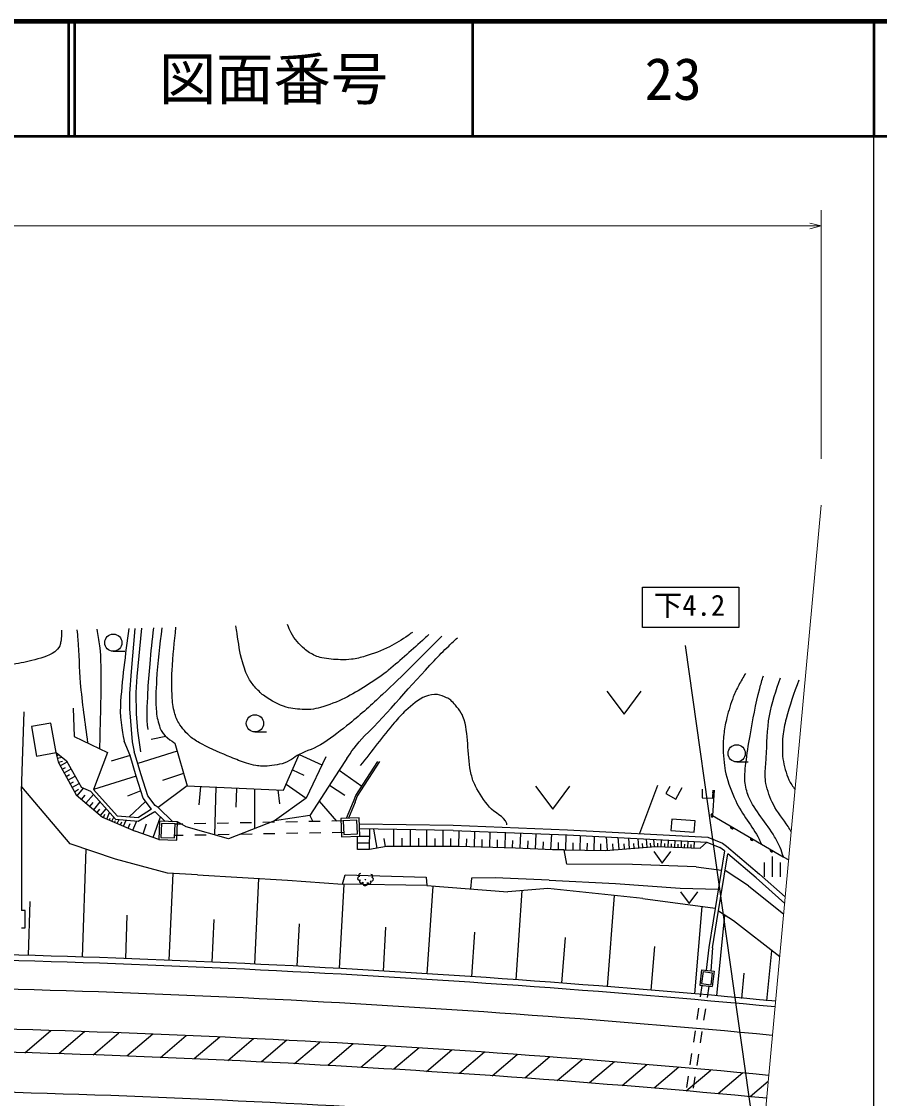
# Model space of a CAD drawing. Units: millimetres, scale not verified. Extents: x 40000 to 680000, y 20000 to 380000.
# Drawn here: x 504640 to 579500, y 286073 to 380000 of the extents above; entities that cross this region are included whole.
import ezdxf
from ezdxf.enums import TextEntityAlignment as Align

# ---------------------------------------------------------------- set-up
doc = ezdxf.new("R2010")
doc.units = ezdxf.units.MM
doc.header["$LTSCALE"] = 1000
for name, color, linetype, lineweight in [('M-BGD', 7, 'Continuous', 25), ('M-STR-HTXT', 7, 'Continuous', 13), ('M-STR-STRC', 7, 'Continuous', 25), ('M-TTL', 2, 'Continuous', 140), ('M-TTL-BAND', 7, 'Continuous', 25), ('M-TTL-LINE', 7, 'Continuous', 50)]:
    doc.layers.add(name, color=color, linetype=linetype, lineweight=lineweight)
doc.layers.add('M-TTL-TXT', color=7, linetype='Continuous')
doc.styles.add('ＭＳ ゴシック', font='')
doc.styles.get('ＭＳ ゴシック').set_extended_font_data('MS Gothic')

msp = doc.modelspace()

# ---------------------------------------------------------------- linework, layer by layer
at = {"layer": 'M-BGD'}
for p, q in [((512646, 325074), (513646, 325074)), ((555711, 321599), (557211, 319599)), ((557211, 319599), (558711, 321599)), ((504650, 312880), (504884, 319789)), ((509143, 320108), (509244, 317655)), ((507211, 318797), (505506, 318503)), ((505506, 318503), (505947, 315941)), ((507652, 316234), (507211, 318797)), ((509244, 317655), (512134, 316257)), ((517243, 317638), (515943, 317373)), ((525005, 318038), (526005, 318038)), ((514109, 315988), (513603, 317233)), ((518028, 317067), (519087, 313348)), ((505947, 315941), (507652, 316234)), ((507652, 316234), (508564, 315532)), ((507888, 315312), (507652, 316234)), ((507714, 315991), (507904, 316040)), ((507776, 315749), (508156, 315846)), ((512134, 316257), (510921, 313032)), ((514109, 315988), (512455, 315492)), ((514640, 314171), (514109, 315988)), ((514535, 316136), (514467, 316304)), ((515070, 314303), (514535, 316136)), ((518226, 316370), (514778, 315302)), ((527511, 312960), (528867, 316077)), ((528867, 316077), (530851, 315177)), ((531180, 315874), (529475, 312258)), ((533024, 315713), (532363, 314701)), ((507863, 315410), (508202, 315497)), ((507888, 315312), (509406, 312543)), ((508008, 315094), (508621, 315430)), ((508178, 314783), (508489, 314953)), ((508349, 314472), (508970, 314813)), ((508564, 315532), (509880, 313203)), ((528280, 314729), (529281, 314284)), ((532363, 314701), (529784, 310747)), ((532363, 314701), (534333, 313305)), ((533804, 312486), (535737, 315476)), ((533938, 312417), (535906, 315461)), ((567045, 315421), (568045, 315421)), ((508521, 314157), (508836, 314330)), ((508694, 313842), (509323, 314187)), ((514640, 314171), (510921, 313032)), ((515252, 312263), (514640, 314171)), ((515657, 312475), (515070, 314303)), ((518786, 314406), (516937, 313811)), ((504650, 312880), (504646, 302464)), ((508892, 308287), (504662, 313244)), ((508868, 313523), (509187, 313698)), ((509043, 313205), (509681, 313554)), ((509249, 312829), (509625, 313035)), ((509484, 312477), (510036, 313131)), ((510698, 312832), (509880, 313203)), ((510698, 312832), (512847, 310438)), ((510921, 313032), (512991, 310727)), ((515050, 312893), (513893, 312435)), ((519087, 313348), (516558, 311439)), ((519087, 313348), (527511, 312960)), ((520254, 313295), (520100, 311681)), ((521580, 313233), (521478, 309060)), ((523383, 313150), (523351, 311491)), ((524957, 313078), (524977, 309600)), ((526991, 312984), (527151, 311775)), ((527743, 313495), (529475, 312258)), ((531509, 313391), (532857, 312528)), ((549486, 313300), (550986, 311300)), ((550986, 311300), (552486, 313300)), ((560145, 313382), (558555, 309182)), ((561206, 313289), (560865, 312659)), ((561736, 312188), (562280, 313195)), ((564043, 313041), (564028, 312297)), ((565083, 312950), (564939, 310738)), ((564968, 312278), (564982, 312959)), ((509406, 312543), (511698, 310607)), ((509870, 312151), (510196, 312537)), ((510256, 311825), (510908, 312597)), ((510595, 311538), (510882, 311877)), ((510934, 311252), (511507, 311930)), ((515466, 311983), (514045, 310638)), ((515987, 311300), (515252, 312263)), ((516306, 311624), (515657, 312475)), ((529475, 312258), (526720, 310283)), ((530597, 311994), (532117, 310262)), ((532997, 310510), (533600, 311980)), ((533739, 311923), (533162, 310518)), ((533600, 311980), (533804, 312486)), ((533739, 311923), (533938, 312417)), ((560865, 312659), (561736, 312188)), ((564028, 312297), (564968, 312278)), ((511232, 311000), (511484, 311298)), ((511530, 310749), (512033, 311344)), ((512074, 310446), (512322, 311023)), ((514812, 310271), (516268, 311093)), ((515987, 311300), (514837, 310570)), ((516268, 311093), (517173, 310235)), ((516558, 311439), (516306, 311624)), ((517852, 310211), (516558, 311439)), ((511698, 310607), (514548, 309381)), ((511785, 310570), (511909, 310858)), ((512303, 310347), (512382, 310529)), ((512533, 310248), (512690, 310613)), ((512763, 310149), (512840, 310330)), ((512847, 310438), (514812, 310271)), ((512991, 310727), (514837, 310570)), ((512992, 310051), (513148, 310413)), ((513264, 309934), (513380, 310205)), ((513535, 309817), (513769, 310360)), ((513942, 309642), (514117, 310049)), ((514349, 309467), (514699, 310281)), ((515241, 309141), (515553, 310038)), ((516139, 308829), (516763, 310624)), ((516669, 310253), (516611, 308664)), ((518238, 310197), (516669, 310253)), ((516852, 310057), (516808, 308848)), ((518041, 310014), (516852, 310057)), ((517999, 308805), (518041, 310014)), ((518710, 310008), (518040, 309996)), ((518180, 308608), (518238, 310197)), ((519006, 309776), (518238, 310197)), ((520709, 310046), (519710, 310027)), ((522709, 310084), (521709, 310065)), ((526720, 310283), (522696, 308708)), ((524709, 310122), (523709, 310103)), ((526708, 310160), (525709, 310141)), ((529784, 310747), (526720, 310283)), ((528708, 310197), (527708, 310178)), ((530708, 310235), (529708, 310216)), ((529784, 310747), (530050, 310223)), ((532707, 310273), (531708, 310254)), ((534088, 310558), (532500, 310489)), ((532500, 310489), (532569, 308880)), ((533897, 310344), (532706, 310293)), ((532706, 310293), (532760, 309089)), ((533950, 309141), (533897, 310344)), ((534158, 308949), (534088, 310558)), ((534111, 310026), (542316, 309895)), ((561381, 310442), (561303, 309456)), ((563404, 310283), (561381, 310442)), ((563327, 309296), (563404, 310283)), ((564939, 310738), (571102, 307148)), ((516611, 308664), (514548, 309381)), ((522696, 308708), (519006, 309776)), ((520754, 309047), (519754, 309028)), ((522754, 309085), (521754, 309066)), ((524754, 309122), (523754, 309103)), ((526753, 309160), (525753, 309141)), ((528753, 309198), (527753, 309179)), ((530752, 309236), (529753, 309217)), ((532752, 309274), (531752, 309255)), ((532760, 309089), (533950, 309141)), ((542304, 309445), (534131, 309576)), ((535016, 307791), (535028, 309561)), ((535669, 307906), (535379, 309556)), ((537133, 308051), (537133, 309528)), ((538586, 308051), (538586, 309505)), ((540017, 308051), (540017, 309482)), ((541425, 308051), (541425, 309459)), ((542304, 309445), (552246, 309058)), ((542316, 309895), (552266, 309507)), ((542800, 308050), (542837, 309424)), ((544158, 308013), (544195, 309372)), ((545500, 307978), (545536, 309319)), ((546826, 307942), (546861, 309268)), ((548145, 307897), (548214, 309215)), ((549481, 307827), (549551, 309163)), ((550835, 307756), (550906, 309110)), ((552139, 307757), (552156, 309061)), ((552246, 309058), (564432, 308428)), ((552266, 309507), (564533, 308873)), ((561303, 309456), (563327, 309296)), ((512840, 306935), (508892, 308287)), ((516611, 308664), (518180, 308608)), ((516808, 308848), (517999, 308805)), ((518755, 309009), (518005, 308995)), ((532569, 308880), (534158, 308949)), ((533957, 307799), (533965, 308941)), ((533961, 308379), (535020, 308371)), ((534158, 308949), (535024, 308951)), ((536396, 308034), (536268, 308761)), ((537859, 308051), (537859, 308778)), ((539302, 308051), (539302, 308766)), ((540721, 308051), (540721, 308755)), ((542113, 308051), (542113, 308738)), ((543479, 308032), (543498, 308711)), ((544829, 307995), (544847, 308666)), ((546163, 307960), (546181, 308623)), ((547485, 307924), (547503, 308584)), ((548813, 307862), (548848, 308530)), ((550158, 307791), (550193, 308468)), ((551487, 307754), (551480, 308406)), ((552768, 307749), (552776, 308377)), ((553396, 307740), (553413, 308997)), ((554001, 307732), (554010, 308337)), ((554607, 307724), (554623, 308935)), ((555186, 307716), (555194, 308295)), ((555765, 307725), (555678, 308880)), ((556277, 307763), (556239, 308276)), ((556790, 307802), (556713, 308827)), ((557244, 307836), (557210, 308290)), ((557699, 307870), (557631, 308779)), ((558102, 307900), (558072, 308303)), ((558506, 307930), (558445, 308737)), ((558864, 307957), (558837, 308315)), ((559221, 307984), (559168, 308700)), ((559539, 308008), (559515, 308325)), ((559856, 308032), (559808, 308667)), ((560159, 308036), (560169, 308339)), ((560462, 308026), (560483, 308632)), ((560760, 308015), (560770, 308313)), ((561058, 308005), (561078, 308601)), ((561351, 307995), (561361, 308288)), ((561644, 307985), (561664, 308571)), ((561931, 307975), (561941, 308263)), ((562219, 307965), (562239, 308541)), ((562502, 307955), (562512, 308238)), ((562785, 307946), (562805, 308512)), ((563064, 307936), (563073, 308214)), ((563342, 307927), (563361, 308483)), ((563841, 307909), (564432, 308428)), ((564432, 308428), (565571, 307956)), ((564533, 308873), (565791, 308351)), ((565791, 308351), (566159, 308086)), ((566159, 308086), (569031, 305648)), ((509954, 298394), (510274, 307814)), ((535016, 307791), (533957, 307799)), ((536495, 308051), (535016, 307791)), ((542764, 308051), (536495, 308051)), ((547754, 307917), (542764, 308051)), ((550965, 307749), (547754, 307917)), ((551986, 307759), (550965, 307749)), ((552215, 306496), (551986, 307759)), ((551986, 307759), (555580, 307711)), ((555580, 307711), (559989, 308042)), ((559799, 307609), (560549, 306609)), ((559989, 308042), (563841, 307909)), ((560549, 306609), (561299, 307609)), ((565983, 307658), (564978, 301561)), ((565322, 301565), (566262, 307408)), ((565983, 307658), (565571, 307956)), ((568736, 305308), (566262, 307408)), ((570176, 305417), (570176, 307167)), ((571102, 307148), (571578, 306887)), ((517363, 305720), (512840, 306935)), ((557938, 306475), (552215, 306496)), ((563503, 306272), (557938, 306475)), ((563503, 306272), (565706, 305976)), ((569476, 305417), (569476, 306642)), ((570876, 305417), (570876, 306642)), ((519982, 305590), (517363, 305720)), ((517529, 298122), (517877, 305694)), ((519982, 305590), (527857, 305100)), ((532646, 304772), (532882, 305566)), ((532882, 305566), (539934, 305376)), ((539934, 305376), (540016, 304643)), ((543915, 305284), (543812, 304346)), ((545971, 305317), (543915, 305284)), ((550685, 305118), (545971, 305317)), ((568063, 304609), (566029, 305962)), ((568736, 305308), (571229, 303090)), ((569031, 305648), (571280, 303646)), ((525007, 297778), (525351, 305256)), ((527857, 305100), (532646, 304772)), ((532382, 297396), (532805, 304769)), ((540016, 304643), (532646, 304772)), ((540016, 304643), (547061, 304092)), ((540038, 296949), (540551, 304601)), ((550563, 304399), (547061, 304092)), ((558838, 303521), (550563, 304399)), ((550685, 305118), (556461, 304814)), ((556461, 304814), (562124, 304427)), ((562124, 304427), (565434, 304327)), ((568063, 304609), (571141, 302144)), ((547814, 296428), (548336, 304204)), ((555775, 295821), (556384, 303781)), ((558838, 303521), (565159, 302662)), ((562145, 304090), (562895, 303090)), ((562895, 303090), (563645, 304090)), ((504946, 302466), (504646, 302464)), ((504946, 300966), (504946, 302466)), ((505244, 298554), (505404, 303264)), ((563396, 295195), (564039, 302815)), ((513741, 298265), (513870, 302052)), ((521268, 297950), (521440, 301689)), ((564978, 301561), (564614, 299232)), ((564937, 299197), (565322, 301565)), ((565300, 295020), (566003, 302053)), ((566768, 301560), (565457, 302404)), ((570798, 298414), (566768, 301560)), ((504646, 300964), (504946, 300966)), ((528695, 297608), (528907, 301294)), ((536210, 297176), (536430, 301004)), ((543926, 296688), (544187, 300577)), ((551795, 296125), (552099, 300105)), ((559586, 295517), (559908, 299326)), ((564614, 299232), (564385, 297252)), ((564937, 299197), (564775, 297205)), ((569671, 294583), (570107, 298954)), ((563971, 297301), (563812, 295960)), ((563971, 297301), (565063, 297171)), ((564102, 297134), (563978, 296092)), ((564102, 297134), (564896, 297040)), ((564896, 297040), (564773, 295997)), ((565063, 297171), (564904, 295831)), ((567485, 294801), (567704, 296987)), ((563812, 295960), (564904, 295831)), ((564014, 295936), (563863, 294948)), ((563978, 296092), (564773, 295997)), ((564610, 295866), (564459, 294877)), ((563712, 293959), (563561, 292971)), ((564308, 293888), (564157, 292900)), ((504926, 290065), (507201, 291998)), ((510175, 291901), (507908, 289975)), ((510880, 289876), (513140, 291796)), ((516094, 291683), (513842, 289768)), ((516768, 289654), (519013, 291562)), ((521948, 291432), (519710, 289530)), ((522643, 289398), (524874, 291294)), ((563410, 291982), (563259, 290994)), ((564006, 291911), (563855, 290923)), ((527790, 291147), (525566, 289257)), ((528454, 289110), (530671, 290995)), ((533568, 290832), (531358, 288954)), ((534253, 288789), (536456, 290662)), ((539335, 290485), (537138, 288617)), ((539989, 288439), (542180, 290301)), ((545041, 290108), (542857, 288251)), ((545715, 288056), (547893, 289907)), ((550736, 289699), (548565, 287853)), ((551380, 287645), (553545, 289485)), ((563108, 290005), (562957, 289016)), ((563704, 289934), (563553, 288946)), ((556371, 289262), (554212, 287427)), ((557035, 287202), (559188, 289031)), ((561997, 288794), (559850, 286969)), ((562631, 286731), (564772, 288551)), ((562806, 288028), (562655, 287039)), ((563402, 287957), (563251, 286969)), ((567564, 288299), (565429, 286484)), ((568218, 286230), (569799, 287575))]:
    msp.add_line(p, q, dxfattribs=at)
for points in [[(514531, 327075), (514195, 323305), (514073, 321403), (514072, 320064), (514301, 317173), (514467, 316304)], [(515039, 316312), (514778, 318148), (514667, 319625), (514655, 321475), (514726, 322871), (515135, 327090)]]:
    msp.add_lwpolyline(points, dxfattribs=at)
for centre, radius in [((512645, 325824), 750), ((525005, 318788), 750), ((567045, 316171), 750), ((534649, 305150), 21.4)]:
    msp.add_circle(centre, radius, dxfattribs=at)
for centre, radius, start, end in [((565070, 312749), 150, 86.29233, 266.29233), ((565070, 312749), 75, 86.29812, 266.28285), ((564940, 310754), 150, 86.28855, 266.29052), ((564940, 310754), 75, 86.28864, 266.28864), ((566654, 309739), 150, 149.77776, 329.77522), ((566654, 309739), 75, 149.77182, 329.77877), ((568382, 308733), 150, 149.77236, 329.77837), ((568382, 308733), 75, 149.78102, 329.77089), ((570111, 307726), 150, 149.78076, 329.77635), ((570111, 307726), 75, 149.77182, 329.78195), ((534123, 305270), 158, 83.1296, 300.00147), ((534199, 305549), 134, 64.9941, 245.00485), ((535187, 305177), 158, 230.0028, 86.87177), ((535161, 305465), 134, 285.00697, 104.99351), ((534282, 304995), 158, 120.00277, 336.86921), ((534623, 304849), 213, 156.56885, 13.43197), ((534984, 304934), 158, 193.1324, 49.99902), ((476207, -708517), 1007493, 84.63298, 89.75642), ((476189, -708526), 1007004, 84.63196, 89.7554), ((476189, -708521), 1004500, 84.63169, 89.75541), ((476190, -708513), 1000992, 84.63131, 89.75544), ((476189, -708518), 998996, 84.6311, 89.75542), ((476189, -708517), 995496, 84.63072, 89.75542)]:
    msp.add_arc(centre, radius, start, end, dxfattribs=at)
for points, knots in [([(508117, 326917), (508120, 326779), (508123, 326642), (508124, 326505), (508126, 326315), (508104, 326124), (508070, 325937), (508047, 325810), (508028, 325678), (507969, 325564), (507865, 325360), (507720, 325165), (507534, 325031), (506959, 324615), (506227, 324468), (505546, 324268), (504929, 324087), (504284, 324021), (503658, 323876), (502933, 323708), (502229, 323451), (501498, 323320), (501391, 323301), (501278, 323321), (501176, 323287), (500702, 323130), (500267, 322846), (499889, 322519), (499600, 322270), (499364, 321957), (499164, 321632), (498954, 321290), (498765, 320923), (498676, 320532), (498481, 319681), (498620, 318787), (498593, 317914)], [0, 0, 0, 0, 1, 1, 1, 2, 2, 2, 3, 3, 3, 4, 4, 4, 5, 5, 5, 6, 6, 6, 7, 7, 7, 8, 8, 8, 9, 9, 9, 10, 10, 10, 11, 11, 11, 12, 12, 12, 12]), ([(509471, 326950), (509499, 326671), (509527, 326391), (509554, 326112), (509674, 324855), (509651, 323588), (509762, 322330), (509915, 320580), (510182, 318843), (510393, 317099)], [0, 0, 0, 0, 1, 1, 1, 2, 2, 2, 3, 3, 3, 3]), ([(511471, 316578), (511508, 318394), (511591, 320210), (511582, 322027), (511576, 323200), (511620, 324379), (511477, 325543), (511416, 326030), (511332, 326513), (511234, 326994)], [0, 0, 0, 0, 1, 1, 1, 2, 2, 2, 3, 3, 3, 3]), ([(513991, 327062), (513718, 324800), (513376, 322543), (513262, 320271), (513202, 319078), (513544, 317504), (513603, 317233)], [0, 0, 0, 0, 1, 1, 1, 2, 2, 2, 2]), ([(515682, 318251), (515503, 319299), (515636, 320378), (515672, 321440), (515701, 322286), (515783, 323130), (515854, 323973), (515943, 325022), (516062, 326069), (516176, 327116)], [0, 0, 0, 0, 1, 1, 1, 2, 2, 2, 3, 3, 3, 3]), ([(516880, 327133), (516694, 325618), (516499, 324103), (516421, 322580), (516373, 321646), (516303, 320705), (516405, 319776), (516456, 319311), (516574, 318852), (516718, 318406), (516942, 317710), (517840, 317178), (518028, 317067)], [0, 0, 0, 0, 1, 1, 1, 2, 2, 2, 3, 3, 3, 4, 4, 4, 4]), ([(541324, 326406), (539600, 324705), (537919, 322957), (536142, 321312), (535208, 320447), (534269, 319585), (533281, 318783), (532548, 318187), (531793, 317618), (531010, 317089), (530243, 316571), (529527, 316412), (528867, 316077), (528398, 315838), (528024, 315438), (527388, 315271), (527090, 315193), (526785, 315141), (526479, 315104), (526203, 315072), (525924, 315052), (525645, 315058), (525455, 315062), (525264, 315080), (525076, 315112), (524802, 315160), (524533, 315235), (524267, 315318), (523807, 315464), (523359, 315647), (522914, 315832), (522066, 316184), (521215, 316533), (520407, 316967), (520073, 317146), (519732, 317324), (519444, 317570), (519023, 317929), (518639, 318348), (518353, 318822), (518158, 319146), (518037, 319514), (517946, 319882), (517827, 320365), (517799, 320868), (517771, 321364), (517732, 322043), (517746, 322725), (517777, 323404), (517834, 324661), (517977, 325912), (518116, 327164)], [0, 0, 0, 0, 1, 1, 1, 2, 2, 2, 3, 3, 3, 4, 4, 4, 5, 5, 5, 6, 6, 6, 7, 7, 7, 8, 8, 8, 9, 9, 9, 10, 10, 10, 11, 11, 11, 12, 12, 12, 13, 13, 13, 14, 14, 14, 15, 15, 15, 16, 16, 16, 17, 17, 17, 17]), ([(540189, 326546), (540061, 326425), (539933, 326305), (539805, 326185), (538785, 325237), (537726, 324332), (536666, 323429), (536598, 323371), (536531, 323310), (536459, 323257), (535310, 322426), (534126, 321626), (532857, 320991), (532180, 320652), (531464, 320388), (530737, 320176), (530460, 320096), (530176, 320035), (529889, 320004), (529698, 319983), (529506, 319983), (529314, 319994), (528786, 320026), (528246, 320053), (527740, 320210), (527068, 320419), (526432, 320756), (525855, 321158), (525570, 321357), (525325, 321611), (525093, 321869), (524863, 322125), (524639, 322393), (524472, 322694), (524219, 323149), (524053, 323651), (523911, 324151), (523683, 324956), (523568, 325790), (523449, 326619), (523416, 326843), (523385, 327068), (523353, 327293)], [0, 0, 0, 0, 1, 1, 1, 2, 2, 2, 3, 3, 3, 4, 4, 4, 5, 5, 5, 6, 6, 6, 7, 7, 7, 8, 8, 8, 9, 9, 9, 10, 10, 10, 11, 11, 11, 12, 12, 12, 13, 13, 13, 14, 14, 14, 14]), ([(538740, 326726), (538615, 326633), (538490, 326542), (538364, 326452), (537846, 326084), (537306, 325742), (536736, 325462), (536056, 325128), (535340, 324868), (534615, 324647), (534231, 324530), (533839, 324430), (533441, 324377), (533123, 324336), (532800, 324333), (532480, 324343), (531930, 324360), (531375, 324389), (530837, 324502), (530645, 324542), (530456, 324601), (530280, 324684), (529937, 324844), (529602, 325037), (529317, 325287), (528868, 325681), (528463, 326147), (528176, 326672), (528048, 326905), (527946, 327151), (527860, 327404)], [0, 0, 0, 0, 1, 1, 1, 2, 2, 2, 3, 3, 3, 4, 4, 4, 5, 5, 5, 6, 6, 6, 7, 7, 7, 8, 8, 8, 9, 9, 9, 10, 10, 10, 10]), ([(533024, 315713), (533352, 316213), (533876, 317010), (534580, 317700), (536705, 319783), (538580, 322107), (540639, 324255), (541055, 324690), (541476, 325121), (541912, 325535), (542161, 325773), (542414, 326008), (542670, 326239)], [0, 0, 0, 0, 1, 1, 1, 2, 2, 2, 3, 3, 3, 4, 4, 4, 4]), ([(567809, 323130), (567607, 322803), (567407, 322474), (567231, 322132), (567057, 321793), (566885, 321451), (566747, 321095), (566522, 320511), (566344, 319908), (566191, 319301), (566082, 318867), (565990, 318429), (565936, 317985), (565876, 317502), (565854, 317014), (565858, 316527), (565861, 316141), (565893, 315755), (565938, 315372), (565976, 315046), (566016, 314718), (566099, 314400), (566311, 313585), (566589, 312781), (566954, 312022), (567516, 310851), (568396, 309855), (568992, 308701), (569063, 308562), (569114, 308414), (569175, 308271)], [0, 0, 0, 0, 1, 1, 1, 2, 2, 2, 3, 3, 3, 4, 4, 4, 5, 5, 5, 6, 6, 6, 7, 7, 7, 8, 8, 8, 9, 9, 9, 10, 10, 10, 10]), ([(571123, 307136), (571027, 307407), (570947, 307685), (570833, 307949), (570693, 308272), (570526, 308584), (570350, 308888), (569650, 310102), (568630, 311136), (568077, 312423), (567900, 312835), (567811, 313284), (567757, 313729), (567731, 313940), (567744, 314155), (567754, 314367), (567769, 314684), (567807, 315000), (567846, 315315), (567945, 316114), (568064, 316911), (568205, 317703), (568451, 319086), (568707, 320468), (569052, 321829), (569147, 322201), (569257, 322570), (569375, 322937)], [0, 0, 0, 0, 1, 1, 1, 2, 2, 2, 3, 3, 3, 4, 4, 4, 5, 5, 5, 6, 6, 6, 7, 7, 7, 8, 8, 8, 9, 9, 9, 9]), ([(571803, 309331), (571718, 309490), (571617, 309642), (571523, 309795), (571120, 310447), (570584, 311019), (570240, 311704), (569947, 312288), (569727, 312914), (569590, 313552), (569540, 313783), (569534, 314023), (569530, 314260), (569523, 314768), (569581, 315275), (569615, 315782), (569697, 317006), (569674, 318247), (569906, 319452), (570123, 320578), (570476, 321669), (570856, 322753)], [0, 0, 0, 0, 1, 1, 1, 2, 2, 2, 3, 3, 3, 4, 4, 4, 5, 5, 5, 6, 6, 6, 7, 7, 7, 7]), ([(572464, 322554), (572046, 321445), (571649, 320329), (571348, 319184), (571219, 318691), (571131, 318187), (571075, 317681), (571036, 317322), (571033, 316961), (571034, 316601), (571035, 316301), (571026, 315999), (571074, 315704), (571177, 315076), (571336, 314448), (571599, 313868), (571739, 313559), (571944, 313285), (572142, 313008)], [0, 0, 0, 0, 1, 1, 1, 2, 2, 2, 3, 3, 3, 4, 4, 4, 5, 5, 5, 6, 6, 6, 6]), ([(546971, 309936), (546975, 309979), (546998, 310023), (546983, 310063), (546738, 310712), (545911, 310955), (545462, 311485), (544985, 312047), (544567, 312665), (544237, 313324), (544080, 313638), (543967, 313974), (543885, 314316), (543511, 315877), (543694, 317546), (543265, 319093), (543206, 319303), (543112, 319503), (543003, 319691), (542861, 319938), (542680, 320161), (542496, 320378), (542371, 320527), (542242, 320677), (542090, 320800), (541980, 320889), (541858, 320966), (541729, 321027), (541474, 321147), (541207, 321270), (540926, 321295), (540578, 321325), (540213, 321272), (539890, 321140), (539237, 320875), (538705, 320368), (538174, 319903), (537811, 319586), (537496, 319216), (537180, 318852), (536136, 317651), (535215, 316349), (534202, 315123)], [0, 0, 0, 0, 1, 1, 1, 2, 2, 2, 3, 3, 3, 4, 4, 4, 5, 5, 5, 6, 6, 6, 7, 7, 7, 8, 8, 8, 9, 9, 9, 10, 10, 10, 11, 11, 11, 12, 12, 12, 13, 13, 13, 14, 14, 14, 14])]:
    msp.add_open_spline(points, degree=3, knots=knots, dxfattribs=at)
at = {"layer": 'M-STR-HTXT'}
for p, q in [((574426, 363560), (574426, 341869)), ((164736, 362175), (574426, 362175)), ((574426, 362175), (573426, 362425)), ((574426, 362175), (573426, 361925)), ((574426, 337810), (563167, 215561))]:
    msp.add_line(p, q, dxfattribs=at)
at = {"layer": 'M-STR-STRC'}
for p, q in [((558831, 330661), (567231, 330661)), ((558831, 327161), (558831, 330661)), ((567231, 330661), (567231, 327161)), ((567231, 327161), (558831, 327161)), ((562543, 325586), (569042, 279531))]:
    msp.add_line(p, q, dxfattribs=at)
at = {"layer": 'M-TTL'}
msp.add_line((680000, 380000), (40000, 380000), dxfattribs=at)
at = {"layer": 'M-TTL-BAND'}
msp.add_line((579000, 20000), (579000, 370000), dxfattribs=at)
at = {"layer": 'M-TTL-LINE'}
for p, q in [((508747, 380000), (508747, 370000)), ((509247, 380000), (509247, 370000)), ((543997, 380000), (543997, 370000)), ((579000, 380000), (579000, 370000)), ((40000, 370000), (680000, 370000))]:
    msp.add_line(p, q, dxfattribs=at)

# ---------------------------------------------------------------- texts
at = {"layer": 'M-STR-STRC', "style": 'ＭＳ ゴシック'}
msp.add_text('下4.2', height=1833, dxfattribs=at).set_placement((562917, 327624), align=Align.BOTTOM_CENTER)
at = {"layer": 'M-TTL-TXT', "style": 'ＭＳ ゴシック'}
for s, p in [('図面番号', (526622, 375000)), ('23', (561497, 375000))]:
    msp.add_text(s, height=3666, dxfattribs=at).set_placement(p, align=Align.MIDDLE_CENTER)

doc.saveas('drawing.dxf')
